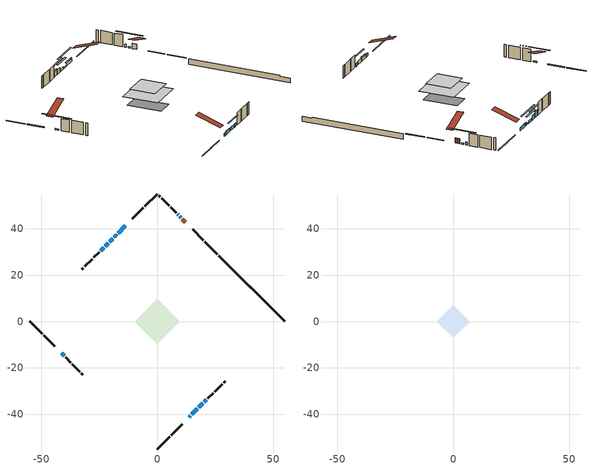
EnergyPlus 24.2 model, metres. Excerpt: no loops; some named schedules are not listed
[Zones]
conditioned space
 floor outside (Floor1 construction): -2.11,0 0,2.11 2.11,0 0,-2.11 z1.62
 floor adiabatic (AdiabaticFloorConstruction): -9.72,0 0,9.72 9.72,0 0,-9.72 z4.06
 floor foundation (Slab1 construction): -7.11,2.37 -2.37,7.11 7.11,-2.37 2.37,-7.11 z-0.67
 wall outside (RimJoist1 construction): 0,-55.01 5.33,-49.68 / -55.01,0 -49.68,-5.33 / 0,55.01 -5.33,49.68 / 25.9,29.11 20.57,34.44 z1.62:1.92
 wall outside (RimJoist2 construction): 5.99,-49.02 10.68,-44.33 / -49.02,-5.99 -44.33,-10.68 / -5.99,49.02 -10.68,44.33 / 19.91,35.1 15.22,39.79 z1.62:1.92
 wall outside (AdiabaticWallConstruction 1): 12.1,42.91 10.86,44.15 z1.62:3.65
 wall outside (AdiabaticWallConstruction): 13.8,-41.21 14.31,-40.71 / 9.05,45.96 8.75,46.26 / 20.3,-34.71 21.14,-33.87 z1.62:2.84; -13.8,41.21 -16.93,38.09 / 14.96,-40.05 17.27,-37.75 z1.62:2.79; -41.21,-13.8 -40.2,-14.81 / 10.21,44.8 9.7,45.31 / -17.58,37.43 -18.59,36.42 z1.62:2.13; 17.92,-37.09 19.65,-35.37 z1.62:2.99; -19.24,35.77 -20.54,34.47 z1.62:2.59; -21.19,33.82 -22.49,32.52 z1.62:3.45; -23.14,31.87 -24.44,30.57 z1.62:3.65
 wall outside (Wall1 construction): 21.8,-33.21 24.1,-30.92 / -39.55,-15.46 -37.25,-17.76 / -25.09,29.92 -27.39,27.62 / 8.09,46.92 5.8,49.21 z1.62:6.5
 wall outside (Wall2 construction): 24.75,-30.26 27.99,-27.02 / -36.6,-18.42 -33.36,-21.65 / -28.05,26.97 -31.28,23.73 / 5.14,49.87 1.91,53.1 z1.62:6.5
 wall outside (Wall3 construction): 28.64,-26.37 29.24,-25.77 / -32.7,-22.31 -32.11,-22.9 / -31.94,23.07 -32.53,22.48 / 1.25,53.76 0.66,54.36 z1.62:6.5
 wall foundation (FoundationWall1 construction): 26.56,28.45,-0.67 26.56,28.45,1.62 52.17,2.85,1.62 52.17,2.85,1.17 55.01,0,1.17 55.01,0,-0.67
 window (WindowConstruction 7): 13.8,-41.21 14.31,-40.71 z1.62:2.84
 window (WindowConstruction 5): -13.8,41.21 -16.93,38.09 z1.62:2.79
 window (WindowConstruction 6): 14.96,-40.05 17.26,-37.75 z1.62:2.79
 window (WindowConstruction 9): -41.21,-13.8 -40.21,-14.81 z1.62:2.13
 window (WindowConstruction 10): 10.21,44.81 9.7,45.31 z1.62:2.13
 window (WindowConstruction 8): 9.05,45.96 8.75,46.26 z1.62:2.84
 window (WindowConstruction 11): -17.58,37.43 -18.59,36.43 z1.62:2.13
 window (WindowConstruction): 17.92,-37.09 19.65,-35.37 z1.62:2.99
 window (WindowConstruction 1): -19.24,35.77 -20.54,34.48 z1.62:2.59
 window (WindowConstruction 2): -21.19,33.82 -22.49,32.53 z1.62:3.45
 window (WindowConstruction 3): -23.14,31.87 -24.44,30.58 z1.62:3.65
 window (WindowConstruction 4): 20.3,-34.71 21.14,-33.87 z1.62:2.84
 door (Door): 12.1,42.91 10.86,44.15 z1.62:3.65
 ceiling adiabatic (AdiabaticFloorConstruction): 0,-9.72 9.72,0 0,9.72 -9.72,0 z4.06
attic - vented
 floor to conditioned space (Floor2 construction Reversed): -7.03,0 0,7.03 7.03,0 0,-7.03 z6.5
 roof outside (Roof1 construction): 13.15,-41.87,6.5 6.3,-35.02,9.72 4.49,-36.82,9.72 11.34,-43.67,6.5; -41.87,-13.15,6.5 -35.02,-6.3,9.72 -36.82,-4.49,9.72 -43.67,-11.34,6.5; -13.15,41.87,6.5 -6.3,35.02,9.72 -4.49,36.82,9.72 -11.34,43.67,6.5; 12.76,42.25,6.5 5.91,35.41,9.72 7.72,33.6,9.72 14.56,40.45,6.5
shading: -17.07,37.94 -13.66,41.35 -13.95,41.64 -17.36,38.24 z2.99; 17.41,-37.61 14.82,-40.19 15.11,-40.48 17.7,-37.9 z2.99; -36.61,-18.4 -44.8,-10.21 -45.09,-10.5 -36.9,-18.69 z7.21; 6.11,48.9 13.8,41.21 14.09,41.5 6.4,49.19 z7.21; -22.18,32.83 -13.99,41.02 -14.28,41.31 -22.47,33.12 z7.21; 21.51,-33.5 16.06,-38.96 16.35,-39.25 21.8,-33.79 z5.63; -22.4,32.61 -17.38,37.63 -17.67,37.93 -22.69,32.9 z5.23; -24.35,30.66 -19.33,35.68 -19.62,35.98 -24.64,30.95 z6.09; -24.58,30.43 -23,32.01 -23.29,32.3 -24.87,30.72 z3.85
[Building]
Building 1: Terrain=Suburbs
[Site:Location]
Toronto City Centre_ON: Latitude {deg}=43.63; Longitude {deg}=-79.39; Time Zone {hr}=-5; Elevation {m}=77; Keep Site Location Information=Yes
[Site:GroundTemperature:Shallow]
5.01852, 3.26908, 3.12898, 3.95918, 7.29196, 10.6092, 13.4851, 15.3069, 15.4617, 13.9799, 11.1774, 7.9619
[Site:WaterMainsTemperature]
Calculation Method=Schedule; Temperature Schedule=mains temperature schedule
[Material] Roughness=Rough; Thermal Absorptance=0.9
Name | Thickness {m} | Conductivity {W/m-K} | Density {kg/m3} | Specific Heat {J/kg-K} | Solar Absorptance | Visible Absorptance
asphalt or fiberglass shingles | 0.00635 | 0.162714 | 1121.4 | 1465.45 | 0.4 | 0.4
ceiling loosefill ins | 0.169333 | 0.0480833 | 16.02 | 1046.75 | 0.7 | 0.7
ceiling stud and cavity | 0.1397 | 0.0769517 | 65.682 | 1177.47 | 0.7 | 0.7
concrete 4.0 in. | 0.1016 | 1.803125 | 2242.8 | 837.4 | 0.7 | 0.7
concrete 8.0 in. | 0.2032 | 1.803125 | 2242.8 | 837.4 | 0.7 | 0.7
door material | 0.04445 | 0.053851 | 512.64 | 1214.23 | 0.7 | 0.7
exterior vertical ins | 0.0457286 | 0.029427 | 32.04 | 1214.23 | 0.7 | 0.7
floor covering | 0.0127 | 0.0433444 | 54.468 | 1339.84 | 0.6 | 0.6
floor rigid ins; wall rigid ins | 0.512978 | 0.029427 | 32.04 | 1214.23 | 0.7 | 0.7
floor stud and cavity | 0.1397 | 0.250121 | 92.3553 | 1139.71 | 0.7 | 0.7
floor stud and cavity 1 | 0.1397 | 1.75129 | 37.0049 | 1207.88 | 0.7 | 0.7
furniture material conditioned space 1 | 0.1524 | 0.115458 | 640.8 | 1214.23 | 0.6 | 0.6
gypsum board | 0.0127 | 0.160291 | 801 | 837.4 | 0.6 | 0.6
gypsum board 1 | 0.0127 | 0.160291 | 801 | 837.4 | 0.7 | 0.7
osb sheathing 0.5 in. | 0.0127 | 0.115458 | 512.64 | 1214.23 | 0.7 | 0.7
osb sheathing 0.75 in. | 0.01905 | 0.115458 | 512.64 | 1214.23 | 0.7 | 0.7
osb sheathing 2.0 in. | 0.0508 | 0.115458 | 512.64 | 1214.23 | 0.7 | 0.7
rim joist rigid ins | 0.051816 | 0.029427 | 32.04 | 1214.23 | 0.7 | 0.7
rim joist stud and cavity | 0.0508 | 0.0451784 | 125.044 | 1163.47 | 0.6 | 0.6
rim joist stud and cavity 1 | 0.0508 | 0.0347766 | 125.044 | 1163.47 | 0.6 | 0.6
wall stud and cavity | 0.1397 | 0.0823012 | 139.0536 | 1170.24 | 0.7 | 0.7
wall stud and cavity 1 | 0.1397 | 0.0818765 | 139.0536 | 1170.24 | 0.7 | 0.7
wall stud and cavity 2 | 0.1397 | 0.117365 | 139.0536 | 1170.24 | 0.7 | 0.7
wall stud and cavity 3 | 0.0889 | 0.380278 | 52.3479 | 1209.89 | 0.7 | 0.7
wall stud and cavity 4 | 0.0889 | 0.391764 | 83.0341 | 1211.67 | 0.7 | 0.7
wood siding | 0.0254 | 0.102417 | 544.68 | 1172.36 | 0.4 | 0.4
wood siding 1; wood siding 2; wood siding 3 | 0.0254 | 0.102417 | 544.68 | 1172.36 | 0.7 | 0.7
[WindowMaterial:SimpleGlazingSystem]
Name | U-Factor {W/m2-K} | Solar Heat Gain Coefficient
WindowMaterial | 2.37738 | 0.65
WindowMaterial 1 | 2.770864 | 0.53
WindowMaterial 10 | 3.13085 | 0.4
WindowMaterial 2 | 2.38817 | 0.65
WindowMaterial 3 | 2.398955 | 0.56
WindowMaterial 4 | 2.52557 | 0.53
WindowMaterial 5 | 2.48867 | 0.57
WindowMaterial 6 | 2.571 | 0.53
WindowMaterial 7 | 2.39441 | 0.58
WindowMaterial 8 | 2.433023 | 0.56
WindowMaterial 9 | 2.824805 | 0.38
[Construction]
AdiabaticFloorConstruction: floor stud and cavity 1, floor rigid ins, osb sheathing 0.75 in., floor covering
AdiabaticWallConstruction: wood siding 2, wall rigid ins, wall stud and cavity 3, gypsum board
AdiabaticWallConstruction 1: wood siding 3, wall rigid ins, wall stud and cavity 3, gypsum board
Door: door material
Floor1 construction: floor stud and cavity, osb sheathing 0.75 in., floor covering
Floor2 construction Reversed: gypsum board, ceiling stud and cavity, ceiling loosefill ins
FoundationWall1 construction: concrete 8.0 in., gypsum board 1
furniture construction conditioned space 1: furniture material conditioned space 1
PartitionWallConstruction: gypsum board, wall stud and cavity 4, gypsum board
RimJoist1 construction: wood siding 1, osb sheathing 2.0 in., rim joist stud and cavity
RimJoist2 construction: wood siding 1, rim joist rigid ins, osb sheathing 2.0 in., rim joist stud and cavity 1
Roof1 construction: asphalt or fiberglass shingles
Slab1 construction: concrete 4.0 in.
Wall1 construction: wood siding, osb sheathing 0.5 in., wall stud and cavity, gypsum board
Wall2 construction: wood siding, osb sheathing 0.5 in., wall stud and cavity 1, gypsum board
Wall3 construction: wood siding, osb sheathing 0.5 in., wall stud and cavity 2, gypsum board
WindowConstruction: WindowMaterial
WindowConstruction 1: WindowMaterial 1
WindowConstruction 10: WindowMaterial 10
WindowConstruction 11; WindowConstruction 9: WindowMaterial 9
WindowConstruction 2: WindowMaterial 2
WindowConstruction 3: WindowMaterial 3
WindowConstruction 4: WindowMaterial 4
WindowConstruction 5: WindowMaterial 5
WindowConstruction 6: WindowMaterial 6
WindowConstruction 7: WindowMaterial 7
WindowConstruction 8: WindowMaterial 8
[Zone] Multiplier=1; Part of Total Floor Area=Yes
Name | Volume {m3}
attic - vented | 51.7981
conditioned space | 702.7
[Space]
Name | Zone | Volume {m3}
attic - vented 1 | attic - vented | 51.7981
conditioned space 1 | conditioned space | 702.7
[ZoneInfiltration:EffectiveLeakageArea]
infil attic - vented 1: Zone or Space=attic - vented 1; Schedule=Always On Discrete; Effective Air Leakage Area {cm2}=4162.11; Stack Coefficient=0.000224466; Wind Coefficient=1.01227e-05
[ZoneMixing]
whole house fan mix: Zone or Space=attic - vented; Schedule=Always On Continuous; Design Flow Rate Calculation Method=Flow/Zone; Design Flow Rate {m3/s}=0; Source Zone or Space=conditioned space
[SurfaceProperty:ExposedFoundationPerimeter]
Slab1: Exposed Perimeter Calculation Method=TotalExposedPerimeter; Total Exposed Perimeter {m}=40.235
[InternalMass] Zone or ZoneList=conditioned space; Space or SpaceList=conditioned space 1
Name | Construction | Surface Area {m2}
furniture mass conditioned space 1 | furniture construction conditioned space 1 | 115.06
partition wall mass | PartitionWallConstruction | 287.65
[Lights]
interior lighting: Zone or ZoneList or Space or SpaceList=conditioned space 1; Schedule=interior lighting schedule; Design Level Calculation Method=LightingLevel; Lighting Level {W}=343.2; Return Air Fraction=0; Fraction Radiant=0.6; Fraction Visible=0.2; Fraction Replaceable=1
[People]
occupants: Zone or ZoneList or Space or SpaceList=conditioned space 1; Number of People Schedule=occupants schedule; Number of People Calculation Method=People; Number of People=3; Fraction Radiant=0.314171; Sensible Heat Fraction=0.56303; Activity Level Schedule=occupants activity schedule; Carbon Dioxide Generation Rate {m3/s-W}=0; Enable ASHRAE 55 Comfort Warnings=No; Mean Radiant Temperature Calculation Type=EnclosureAveraged
[ElectricEquipment] Zone or ZoneList or Space or SpaceList=conditioned space 1; Design Level Calculation Method=EquipmentLevel
Name | Schedule | Design Level {W} | Fraction Latent | Fraction Radiant | Fraction Lost
clothes dryer | clothes dryer schedule | 140.772 | 0.015 | 0.081 | 0.85
clothes washer | clothes washer schedule | 32.1985 | 0.03 | 0.162 | 0.7
cooking range | cooking range schedule | 215.147 | 0.08 | 0.432 | 0.2
dishwasher | dishwasher schedule | 66.8632 | 0.3 | 0.18 | 0.4
fridge | fridge schedule | 72.9452 | 0 | 0.6 | 0
mech vent house fan | mech vent house fan schedule | 8.965 | 0 | 0 | 1
mech vent house fan cfis | mech vent house fan cfis schedule | 0 | 0 | 0 | 0
misc plug loads | misc plug loads schedule | 494.7 | 0.045 | 0.513 | 0.1
whole house fan | Always On Discrete | 0 | 0 | 0 | 1
[OtherEquipment] Zone or ZoneList or Space or SpaceList=conditioned space 1; Design Level Calculation Method=EquipmentLevel
Name | Fuel Type | Schedule | Design Level {W} | Fraction Latent | Fraction Radiant | Fraction Lost
clothes dryer 1 | Electricity | clothes dryer schedule | 0 | 0.015 | 0.081 | 0.85
cooking range 1 | Electricity | cooking range schedule | 0 | 0.08 | 0.432 | 0.2
general water use latent | None | general water use schedule | 62.594 | 1 | 0 | 0
general water use sensible | None | general water use schedule | -61.6891 | 0 | 0.6 | 0
mech vent house fan latent load | None | Always On Discrete | 0 | 1 | 0 | 0
mech vent house fan sensible load | None | Always On Discrete | 0 | 0 | 0 | 0
water heater energy adjustment1 | NaturalGas | Always On Discrete | 0.01 | 0 | 0 | 1
[ZoneInfiltration:DesignFlowRate] Zone or ZoneList or Space or SpaceList=conditioned space 1; Schedule=Always On Discrete; Design Flow Rate Calculation Method=Flow/Zone; Design Flow Rate {m3/s}=0
infil flow; natural vent flow; whole house fan flow
[Foundation:Kiva]
Foundation Kiva 1: Initial Indoor Air Temperature {C}=18; Wall Height Above Grade {m}=1.61998; Wall Depth Below Slab {m}=0.2032; Custom Block Material Name 1=exterior vertical ins; Custom Block Depth 1 {m}=2.28999; Custom Block X Position 1 {m}=0.2159; Custom Block Z Position 1 {m}=0
[Foundation:Kiva:Settings]
Soil Conductivity {W/m-K}=0.849921; Soil Density {kg/m3}=1842.3; Soil Specific Heat {J/kg-K}=418.7; Ground Solar Absorptivity=0.9; Ground Thermal Absorptivity=0.9; Ground Surface Roughness {m}=0.03; Far-Field Width {m}=40; Deep-Ground Boundary Condition=ZeroFlux; Deep-Ground Depth {m}=40; Minimum Cell Dimension {m}=0.2; Maximum Cell Growth Coefficient=3; Simulation Timestep=Timestep
[Exterior:Lights]
exterior lighting: Schedule=exterior lighting schedule; Design Level {W}=75.6
[Schedule:Constant]
Name | Hourly Value
Always On Continuous; mech vent house fan schedule; mech vent house fan cfis schedule; Always On Discrete | 1
occupants activity schedule | 117.228
fridge schedule | 0
[Schedule:Week:Daily]
interior lighting schedule Week Rule - Jan1-Jan27: interior lighting schedule day, interior lighting schedule day, interior lighting schedule day, interior lighting schedule day, interior lighting schedule day, interior lighting schedule day, interior lighting schedule day, interior lighting schedule default day, interior lighting schedule default day, interior lighting schedule default day, interior lighting schedule default day, interior lighting schedule default day
interior lighting schedule Week Rule - Jan28-Feb3: interior lighting schedule day, interior lighting schedule day, interior lighting schedule day, interior lighting schedule day, interior lighting schedule day 1, interior lighting schedule day 1, interior lighting schedule day 1, interior lighting schedule default day, interior lighting schedule default day, interior lighting schedule default day, interior lighting schedule default day, interior lighting schedule default day
interior lighting schedule Week Rule - Feb4-Feb24: interior lighting schedule day 1, interior lighting schedule day 1, interior lighting schedule day 1, interior lighting schedule day 1, interior lighting schedule day 1, interior lighting schedule day 1, interior lighting schedule day 1, interior lighting schedule default day, interior lighting schedule default day, interior lighting schedule default day, interior lighting schedule default day, interior lighting schedule default day
interior lighting schedule Week Rule - Feb25-Mar3: interior lighting schedule day 1, interior lighting schedule day 1, interior lighting schedule day 1, interior lighting schedule day 1, interior lighting schedule day 2, interior lighting schedule day 2, interior lighting schedule day 2, interior lighting schedule default day, interior lighting schedule default day, interior lighting schedule default day, interior lighting schedule default day, interior lighting schedule default day
interior lighting schedule Week Rule - Mar4-Mar31: interior lighting schedule day 2, interior lighting schedule day 2, interior lighting schedule day 2, interior lighting schedule day 2, interior lighting schedule day 2, interior lighting schedule day 2, interior lighting schedule day 2, interior lighting schedule default day, interior lighting schedule default day, interior lighting schedule default day, interior lighting schedule default day, interior lighting schedule default day
interior lighting schedule Week Rule - Apr1-Apr28: interior lighting schedule day 3, interior lighting schedule day 3, interior lighting schedule day 3, interior lighting schedule day 3, interior lighting schedule day 3, interior lighting schedule day 3, interior lighting schedule day 3, interior lighting schedule default day, interior lighting schedule default day, interior lighting schedule default day, interior lighting schedule default day, interior lighting schedule default day
interior lighting schedule Week Rule - Apr29-May5: interior lighting schedule day 3, interior lighting schedule day 3, interior lighting schedule day 4, interior lighting schedule day 4, interior lighting schedule day 4, interior lighting schedule day 4, interior lighting schedule day 4, interior lighting schedule default day, interior lighting schedule default day, interior lighting schedule default day, interior lighting schedule default day, interior lighting schedule default day
interior lighting schedule Week Rule - May6-May26: interior lighting schedule day 4, interior lighting schedule day 4, interior lighting schedule day 4, interior lighting schedule day 4, interior lighting schedule day 4, interior lighting schedule day 4, interior lighting schedule day 4, interior lighting schedule default day, interior lighting schedule default day, interior lighting schedule default day, interior lighting schedule default day, interior lighting schedule default day
interior lighting schedule Week Rule - May27-Jun2: interior lighting schedule day 4, interior lighting schedule day 4, interior lighting schedule day 4, interior lighting schedule day 4, interior lighting schedule day 4, interior lighting schedule day 5, interior lighting schedule day 5, interior lighting schedule default day, interior lighting schedule default day, interior lighting schedule default day, interior lighting schedule default day, interior lighting schedule default day
interior lighting schedule Week Rule - Jun3-Jun30: interior lighting schedule day 5, interior lighting schedule day 5, interior lighting schedule day 5, interior lighting schedule day 5, interior lighting schedule day 5, interior lighting schedule day 5, interior lighting schedule day 5, interior lighting schedule default day, interior lighting schedule default day, interior lighting schedule default day, interior lighting schedule default day, interior lighting schedule default day
interior lighting schedule Week Rule - Jul1-Jul28: interior lighting schedule day 6, interior lighting schedule day 6, interior lighting schedule day 6, interior lighting schedule day 6, interior lighting schedule day 6, interior lighting schedule day 6, interior lighting schedule day 6, interior lighting schedule default day, interior lighting schedule default day, interior lighting schedule default day, interior lighting schedule default day, interior lighting schedule default day
interior lighting schedule Week Rule - Jul29-Aug4: interior lighting schedule day 6, interior lighting schedule day 6, interior lighting schedule day 6, interior lighting schedule day 7, interior lighting schedule day 7, interior lighting schedule day 7, interior lighting schedule day 7, interior lighting schedule default day, interior lighting schedule default day, interior lighting schedule default day, interior lighting schedule default day, interior lighting schedule default day
interior lighting schedule Week Rule - Aug5-Aug25: interior lighting schedule day 7, interior lighting schedule day 7, interior lighting schedule day 7, interior lighting schedule day 7, interior lighting schedule day 7, interior lighting schedule day 7, interior lighting schedule day 7, interior lighting schedule default day, interior lighting schedule default day, interior lighting schedule default day, interior lighting schedule default day, interior lighting schedule default day
interior lighting schedule Week Rule - Aug26-Sep1: interior lighting schedule day 7, interior lighting schedule day 7, interior lighting schedule day 7, interior lighting schedule day 7, interior lighting schedule day 7, interior lighting schedule day 7, interior lighting schedule day 8, interior lighting schedule default day, interior lighting schedule default day, interior lighting schedule default day, interior lighting schedule default day, interior lighting schedule default day
interior lighting schedule Week Rule - Sep2-Sep29: interior lighting schedule day 8, interior lighting schedule day 8, interior lighting schedule day 8, interior lighting schedule day 8, interior lighting schedule day 8, interior lighting schedule day 8, interior lighting schedule day 8, interior lighting schedule default day, interior lighting schedule default day, interior lighting schedule default day, interior lighting schedule default day, interior lighting schedule default day
interior lighting schedule Week Rule - Sep30-Oct6: interior lighting schedule day 8, interior lighting schedule day 9, interior lighting schedule day 9, interior lighting schedule day 9, interior lighting schedule day 9, interior lighting schedule day 9, interior lighting schedule day 9, interior lighting schedule default day, interior lighting schedule default day, interior lighting schedule default day, interior lighting schedule default day, interior lighting schedule default day
interior lighting schedule Week Rule - Oct7-Oct27: interior lighting schedule day 9, interior lighting schedule day 9, interior lighting schedule day 9, interior lighting schedule day 9, interior lighting schedule day 9, interior lighting schedule day 9, interior lighting schedule day 9, interior lighting schedule default day, interior lighting schedule default day, interior lighting schedule default day, interior lighting schedule default day, interior lighting schedule default day
interior lighting schedule Week Rule - Oct28-Nov3: interior lighting schedule day 9, interior lighting schedule day 9, interior lighting schedule day 9, interior lighting schedule day 9, interior lighting schedule day 10, interior lighting schedule day 10, interior lighting schedule day 10, interior lighting schedule default day, interior lighting schedule default day, interior lighting schedule default day, interior lighting schedule default day, interior lighting schedule default day
interior lighting schedule Week Rule - Nov4-Nov24: interior lighting schedule day 10, interior lighting schedule day 10, interior lighting schedule day 10, interior lighting schedule day 10, interior lighting schedule day 10, interior lighting schedule day 10, interior lighting schedule day 10, interior lighting schedule default day, interior lighting schedule default day, interior lighting schedule default day, interior lighting schedule default day, interior lighting schedule default day
interior lighting schedule Week Rule - Nov25-Dec1: interior lighting schedule day 10, interior lighting schedule day 10, interior lighting schedule day 10, interior lighting schedule day 10, interior lighting schedule day 10, interior lighting schedule day 10, interior lighting schedule day 11, interior lighting schedule default day, interior lighting schedule default day, interior lighting schedule default day, interior lighting schedule default day, interior lighting schedule default day
interior lighting schedule Week Rule - Dec2-Dec31: interior lighting schedule day 11, interior lighting schedule day 11, interior lighting schedule day 11, interior lighting schedule day 11, interior lighting schedule day 11, interior lighting schedule day 11, interior lighting schedule day 11, interior lighting schedule default day, interior lighting schedule default day, interior lighting schedule default day, interior lighting schedule default day, interior lighting schedule default day
occupants schedule Week Rule - Jan1-Dec31: occupants schedule day, occupants schedule day, occupants schedule day, occupants schedule day, occupants schedule day, occupants schedule day, occupants schedule day, occupants schedule default day, occupants schedule default day, occupants schedule default day, occupants schedule default day, occupants schedule default day
clothes dryer schedule Week Rule - Jan1-Dec31: clothes dryer schedule day, clothes dryer schedule day, clothes dryer schedule day, clothes dryer schedule day, clothes dryer schedule day, clothes dryer schedule day, clothes dryer schedule day, clothes dryer schedule default day, clothes dryer schedule default day, clothes dryer schedule default day, clothes dryer schedule default day, clothes dryer schedule default day
clothes washer schedule Week Rule - Jan1-Dec31: clothes washer schedule day, clothes washer schedule day, clothes washer schedule day, clothes washer schedule day, clothes washer schedule day, clothes washer schedule day, clothes washer schedule day, clothes washer schedule default day, clothes washer schedule default day, clothes washer schedule default day, clothes washer schedule default day, clothes washer schedule default day
cooking range schedule Week Rule - Jan1-Dec31: cooking range schedule day, cooking range schedule day, cooking range schedule day, cooking range schedule day, cooking range schedule day, cooking range schedule day, cooking range schedule day, cooking range schedule default day, cooking range schedule default day, cooking range schedule default day, cooking range schedule default day, cooking range schedule default day
dishwasher schedule Week Rule - Jan1-Dec31: dishwasher schedule day, dishwasher schedule day, dishwasher schedule day, dishwasher schedule day, dishwasher schedule day, dishwasher schedule day, dishwasher schedule day, dishwasher schedule default day, dishwasher schedule default day, dishwasher schedule default day, dishwasher schedule default day, dishwasher schedule default day
misc plug loads schedule Week Rule - Jan1-Dec31: misc plug loads schedule day, misc plug loads schedule day, misc plug loads schedule day, misc plug loads schedule day, misc plug loads schedule day, misc plug loads schedule day, misc plug loads schedule day, misc plug loads schedule default day, misc plug loads schedule default day, misc plug loads schedule default day, misc plug loads schedule default day, misc plug loads schedule default day
general water use schedule Week Rule - Jan1-Dec31: general water use schedule day, general water use schedule day, general water use schedule day, general water use schedule day, general water use schedule day, general water use schedule day, general water use schedule day, general water use schedule default day, general water use schedule default day, general water use schedule default day, general water use schedule default day, general water use schedule default day
exterior lighting schedule Week Rule - Jan1-Jan27: exterior lighting schedule day, exterior lighting schedule day, exterior lighting schedule day, exterior lighting schedule day, exterior lighting schedule day, exterior lighting schedule day, exterior lighting schedule day, exterior lighting schedule default day, exterior lighting schedule default day, exterior lighting schedule default day, exterior lighting schedule default day, exterior lighting schedule default day
exterior lighting schedule Week Rule - Jan28-Feb3: exterior lighting schedule day, exterior lighting schedule day, exterior lighting schedule day, exterior lighting schedule day, exterior lighting schedule day 1, exterior lighting schedule day 1, exterior lighting schedule day 1, exterior lighting schedule default day, exterior lighting schedule default day, exterior lighting schedule default day, exterior lighting schedule default day, exterior lighting schedule default day
exterior lighting schedule Week Rule - Feb4-Feb24: exterior lighting schedule day 1, exterior lighting schedule day 1, exterior lighting schedule day 1, exterior lighting schedule day 1, exterior lighting schedule day 1, exterior lighting schedule day 1, exterior lighting schedule day 1, exterior lighting schedule default day, exterior lighting schedule default day, exterior lighting schedule default day, exterior lighting schedule default day, exterior lighting schedule default day
exterior lighting schedule Week Rule - Feb25-Mar3: exterior lighting schedule day 1, exterior lighting schedule day 1, exterior lighting schedule day 1, exterior lighting schedule day 1, exterior lighting schedule day 2, exterior lighting schedule day 2, exterior lighting schedule day 2, exterior lighting schedule default day, exterior lighting schedule default day, exterior lighting schedule default day, exterior lighting schedule default day, exterior lighting schedule default day
exterior lighting schedule Week Rule - Mar4-Mar31: exterior lighting schedule day 2, exterior lighting schedule day 2, exterior lighting schedule day 2, exterior lighting schedule day 2, exterior lighting schedule day 2, exterior lighting schedule day 2, exterior lighting schedule day 2, exterior lighting schedule default day, exterior lighting schedule default day, exterior lighting schedule default day, exterior lighting schedule default day, exterior lighting schedule default day
exterior lighting schedule Week Rule - Apr1-Apr28: exterior lighting schedule day 3, exterior lighting schedule day 3, exterior lighting schedule day 3, exterior lighting schedule day 3, exterior lighting schedule day 3, exterior lighting schedule day 3, exterior lighting schedule day 3, exterior lighting schedule default day, exterior lighting schedule default day, exterior lighting schedule default day, exterior lighting schedule default day, exterior lighting schedule default day
exterior lighting schedule Week Rule - Apr29-May5: exterior lighting schedule day 3, exterior lighting schedule day 3, exterior lighting schedule day 4, exterior lighting schedule day 4, exterior lighting schedule day 4, exterior lighting schedule day 4, exterior lighting schedule day 4, exterior lighting schedule default day, exterior lighting schedule default day, exterior lighting schedule default day, exterior lighting schedule default day, exterior lighting schedule default day
exterior lighting schedule Week Rule - May6-May26: exterior lighting schedule day 4, exterior lighting schedule day 4, exterior lighting schedule day 4, exterior lighting schedule day 4, exterior lighting schedule day 4, exterior lighting schedule day 4, exterior lighting schedule day 4, exterior lighting schedule default day, exterior lighting schedule default day, exterior lighting schedule default day, exterior lighting schedule default day, exterior lighting schedule default day
exterior lighting schedule Week Rule - May27-Jun2: exterior lighting schedule day 4, exterior lighting schedule day 4, exterior lighting schedule day 4, exterior lighting schedule day 4, exterior lighting schedule day 4, exterior lighting schedule day 5, exterior lighting schedule day 5, exterior lighting schedule default day, exterior lighting schedule default day, exterior lighting schedule default day, exterior lighting schedule default day, exterior lighting schedule default day
exterior lighting schedule Week Rule - Jun3-Jun30: exterior lighting schedule day 5, exterior lighting schedule day 5, exterior lighting schedule day 5, exterior lighting schedule day 5, exterior lighting schedule day 5, exterior lighting schedule day 5, exterior lighting schedule day 5, exterior lighting schedule default day, exterior lighting schedule default day, exterior lighting schedule default day, exterior lighting schedule default day, exterior lighting schedule default day
exterior lighting schedule Week Rule - Jul1-Jul28: exterior lighting schedule day 6, exterior lighting schedule day 6, exterior lighting schedule day 6, exterior lighting schedule day 6, exterior lighting schedule day 6, exterior lighting schedule day 6, exterior lighting schedule day 6, exterior lighting schedule default day, exterior lighting schedule default day, exterior lighting schedule default day, exterior lighting schedule default day, exterior lighting schedule default day
exterior lighting schedule Week Rule - Jul29-Aug4: exterior lighting schedule day 6, exterior lighting schedule day 6, exterior lighting schedule day 6, exterior lighting schedule day 7, exterior lighting schedule day 7, exterior lighting schedule day 7, exterior lighting schedule day 7, exterior lighting schedule default day, exterior lighting schedule default day, exterior lighting schedule default day, exterior lighting schedule default day, exterior lighting schedule default day
exterior lighting schedule Week Rule - Aug5-Aug25: exterior lighting schedule day 7, exterior lighting schedule day 7, exterior lighting schedule day 7, exterior lighting schedule day 7, exterior lighting schedule day 7, exterior lighting schedule day 7, exterior lighting schedule day 7, exterior lighting schedule default day, exterior lighting schedule default day, exterior lighting schedule default day, exterior lighting schedule default day, exterior lighting schedule default day
exterior lighting schedule Week Rule - Aug26-Sep1: exterior lighting schedule day 7, exterior lighting schedule day 7, exterior lighting schedule day 7, exterior lighting schedule day 7, exterior lighting schedule day 7, exterior lighting schedule day 7, exterior lighting schedule day 8, exterior lighting schedule default day, exterior lighting schedule default day, exterior lighting schedule default day, exterior lighting schedule default day, exterior lighting schedule default day
exterior lighting schedule Week Rule - Sep2-Sep29: exterior lighting schedule day 8, exterior lighting schedule day 8, exterior lighting schedule day 8, exterior lighting schedule day 8, exterior lighting schedule day 8, exterior lighting schedule day 8, exterior lighting schedule day 8, exterior lighting schedule default day, exterior lighting schedule default day, exterior lighting schedule default day, exterior lighting schedule default day, exterior lighting schedule default day
exterior lighting schedule Week Rule - Sep30-Oct6: exterior lighting schedule day 8, exterior lighting schedule day 9, exterior lighting schedule day 9, exterior lighting schedule day 9, exterior lighting schedule day 9, exterior lighting schedule day 9, exterior lighting schedule day 9, exterior lighting schedule default day, exterior lighting schedule default day, exterior lighting schedule default day, exterior lighting schedule default day, exterior lighting schedule default day
exterior lighting schedule Week Rule - Oct7-Oct27: exterior lighting schedule day 9, exterior lighting schedule day 9, exterior lighting schedule day 9, exterior lighting schedule day 9, exterior lighting schedule day 9, exterior lighting schedule day 9, exterior lighting schedule day 9, exterior lighting schedule default day, exterior lighting schedule default day, exterior lighting schedule default day, exterior lighting schedule default day, exterior lighting schedule default day
exterior lighting schedule Week Rule - Oct28-Nov3: exterior lighting schedule day 9, exterior lighting schedule day 9, exterior lighting schedule day 9, exterior lighting schedule day 9, exterior lighting schedule day 10, exterior lighting schedule day 10, exterior lighting schedule day 10, exterior lighting schedule default day, exterior lighting schedule default day, exterior lighting schedule default day, exterior lighting schedule default day, exterior lighting schedule default day
exterior lighting schedule Week Rule - Nov4-Nov24: exterior lighting schedule day 10, exterior lighting schedule day 10, exterior lighting schedule day 10, exterior lighting schedule day 10, exterior lighting schedule day 10, exterior lighting schedule day 10, exterior lighting schedule day 10, exterior lighting schedule default day, exterior lighting schedule default day, exterior lighting schedule default day, exterior lighting schedule default day, exterior lighting schedule default day
exterior lighting schedule Week Rule - Nov25-Dec1: exterior lighting schedule day 10, exterior lighting schedule day 10, exterior lighting schedule day 10, exterior lighting schedule day 10, exterior lighting schedule day 10, exterior lighting schedule day 10, exterior lighting schedule day 11, exterior lighting schedule default day, exterior lighting schedule default day, exterior lighting schedule default day, exterior lighting schedule default day, exterior lighting schedule default day
exterior lighting schedule Week Rule - Dec2-Dec31: exterior lighting schedule day 11, exterior lighting schedule day 11, exterior lighting schedule day 11, exterior lighting schedule day 11, exterior lighting schedule day 11, exterior lighting schedule day 11, exterior lighting schedule day 11, exterior lighting schedule default day, exterior lighting schedule default day, exterior lighting schedule default day, exterior lighting schedule default day, exterior lighting schedule default day
[Schedule:Year]
interior lighting schedule: interior lighting schedule Week Rule - Jan1-Jan27, 1, 1, 1, 27, interior lighting schedule Week Rule - Jan28-Feb3, 1, 28, 2, 3, interior lighting schedule Week Rule - Feb4-Feb24, 2, 4, 2, 24, interior lighting schedule Week Rule - Feb25-Mar3, 2, 25, 3, 3, interior lighting schedule Week Rule - Mar4-Mar31, 3, 4, 3, 31, interior lighting schedule Week Rule - Apr1-Apr28, 4, 1, 4, 28, interior lighting schedule Week Rule - Apr29-May5, 4, 29, 5, 5, interior lighting schedule Week Rule - May6-May26, 5, 6, 5, 26, interior lighting schedule Week Rule - May27-Jun2, 5, 27, 6, 2, interior lighting schedule Week Rule - Jun3-Jun30, 6, 3, 6, 30, interior lighting schedule Week Rule - Jul1-Jul28, 7, 1, 7, 28, interior lighting schedule Week Rule - Jul29-Aug4, 7, 29, 8, 4, interior lighting schedule Week Rule - Aug5-Aug25, 8, 5, 8, 25, interior lighting schedule Week Rule - Aug26-Sep1, 8, 26, 9, 1, interior lighting schedule Week Rule - Sep2-Sep29, 9, 2, 9, 29, interior lighting schedule Week Rule - Sep30-Oct6, 9, 30, 10, 6, interior lighting schedule Week Rule - Oct7-Oct27, 10, 7, 10, 27, interior lighting schedule Week Rule - Oct28-Nov3, 10, 28, 11, 3, interior lighting schedule Week Rule - Nov4-Nov24, 11, 4, 11, 24, interior lighting schedule Week Rule - Nov25-Dec1, 11, 25, 12, 1, interior lighting schedule Week Rule - Dec2-Dec31, 12, 2, 12, 31
occupants schedule: occupants schedule Week Rule - Jan1-Dec31, 1, 1, 12, 31
clothes dryer schedule: clothes dryer schedule Week Rule - Jan1-Dec31, 1, 1, 12, 31
clothes washer schedule: clothes washer schedule Week Rule - Jan1-Dec31, 1, 1, 12, 31
cooking range schedule: cooking range schedule Week Rule - Jan1-Dec31, 1, 1, 12, 31
dishwasher schedule: dishwasher schedule Week Rule - Jan1-Dec31, 1, 1, 12, 31
misc plug loads schedule: misc plug loads schedule Week Rule - Jan1-Dec31, 1, 1, 12, 31
general water use schedule: general water use schedule Week Rule - Jan1-Dec31, 1, 1, 12, 31
exterior lighting schedule: exterior lighting schedule Week Rule - Jan1-Jan27, 1, 1, 1, 27, exterior lighting schedule Week Rule - Jan28-Feb3, 1, 28, 2, 3, exterior lighting schedule Week Rule - Feb4-Feb24, 2, 4, 2, 24, exterior lighting schedule Week Rule - Feb25-Mar3, 2, 25, 3, 3, exterior lighting schedule Week Rule - Mar4-Mar31, 3, 4, 3, 31, exterior lighting schedule Week Rule - Apr1-Apr28, 4, 1, 4, 28, exterior lighting schedule Week Rule - Apr29-May5, 4, 29, 5, 5, exterior lighting schedule Week Rule - May6-May26, 5, 6, 5, 26, exterior lighting schedule Week Rule - May27-Jun2, 5, 27, 6, 2, exterior lighting schedule Week Rule - Jun3-Jun30, 6, 3, 6, 30, exterior lighting schedule Week Rule - Jul1-Jul28, 7, 1, 7, 28, exterior lighting schedule Week Rule - Jul29-Aug4, 7, 29, 8, 4, exterior lighting schedule Week Rule - Aug5-Aug25, 8, 5, 8, 25, exterior lighting schedule Week Rule - Aug26-Sep1, 8, 26, 9, 1, exterior lighting schedule Week Rule - Sep2-Sep29, 9, 2, 9, 29, exterior lighting schedule Week Rule - Sep30-Oct6, 9, 30, 10, 6, exterior lighting schedule Week Rule - Oct7-Oct27, 10, 7, 10, 27, exterior lighting schedule Week Rule - Oct28-Nov3, 10, 28, 11, 3, exterior lighting schedule Week Rule - Nov4-Nov24, 11, 4, 11, 24, exterior lighting schedule Week Rule - Nov25-Dec1, 11, 25, 12, 1, exterior lighting schedule Week Rule - Dec2-Dec31, 12, 2, 12, 31
[Schedule:Compact]
mains temperature schedule: Through: 01/01, For: AllDays, Until: 24:00, 8.80333, Through: 01/02, For: AllDays, Until: 24:00, 8.74333, Through: 01/03, For: AllDays, Until: 24:00, 8.68389, Through: 01/04, For: AllDays, Until: 24:00, 8.62611, Through: 01/05, For: AllDays, Until: 24:00, 8.56944, Through: 01/06, For: AllDays, Until: 24:00, 8.51389, Through: 01/07, For: AllDays, Until: 24:00, 8.45944, Through: 01/08, For: AllDays, Until: 24:00, 8.40611, Through: 01/09, For: AllDays, Until: 24:00, 8.35389, Through: 01/10, For: AllDays, Until: 24:00, 8.30278, Through: 01/11, For: AllDays, Until: 24:00, 8.25333, Through: 01/12, For: AllDays, Until: 24:00, 8.205, Through: 01/13, For: AllDays, Until: 24:00, 8.15778, Through: 01/14, For: AllDays, Until: 24:00, 8.11222, Through: 01/15, For: AllDays, Until: 24:00, 8.06778, Through: 01/16, For: AllDays, Until: 24:00, 8.02444, Through: 01/17, For: AllDays, Until: 24:00, 7.98222, Through: 01/18, For: AllDays, Until: 24:00, 7.94167, Through: 01/19, For: AllDays, Until: 24:00, 7.90222, Through: 01/20, For: AllDays, Until: 24:00, 7.86444, Through: 01/21, For: AllDays, Until: 24:00, 7.82778, Through: 01/22, For: AllDays, Until: 24:00, 7.79278, Through: 01/23, For: AllDays, Until: 24:00, 7.75889, Through: 01/24, For: AllDays, Until: 24:00, 7.72667, Through: 01/25, For: AllDays, Until: 24:00, 7.69556, Through: 01/26, For: AllDays, Until: 24:00, 7.66611, Through: 01/27, For: AllDays, Until: 24:00, 7.63778, Through: 01/28, For: AllDays, Until: 24:00, 7.61111, Through: 01/29, For: AllDays, Until: 24:00, 7.58556, Through: 01/30, For: AllDays, Until: 24:00, 7.56167, Through: 01/31, For: AllDays, Until: 24:00, 7.53944, Through: 02/01, For: AllDays, Until: 24:00, 7.51833, Through: 02/02, For: AllDays, Until: 24:00, 7.49889, Through: 02/03, For: AllDays, Until: 24:00, 7.48111, Through: 02/04, For: AllDays, Until: 24:00, 7.46444, Through: 02/05, For: AllDays, Until: 24:00, 7.44944, Through: 02/06, For: AllDays, Until: 24:00, 7.43556, Through: 02/07, For: AllDays, Until: 24:00, 7.42333, Through: 02/08, For: AllDays, Until: 24:00, 7.41278, Through: 02/09, For: AllDays, Until: 24:00, 7.40389, Through: 02/10, For: AllDays, Until: 24:00, 7.39611, Through: 02/11, For: AllDays, Until: 24:00, 7.39, Through: 02/12, For: AllDays, Until: 24:00, 7.38556, Through: 02/13, For: AllDays, Until: 24:00, 7.38222, Through: 02/14, For: AllDays, Until: 24:00, 7.38056, Through: 02/15, For: AllDays, Until: 24:00, 7.38056, Through: 02/16, For: AllDays, Until: 24:00, 7.38222, Through: 02/17, For: AllDays, Until: 24:00, 7.385, Through: 02/18, For: AllDays, Until: 24:00, 7.38944, Through: 02/19, For: AllDays, Until: 24:00, 7.395, Through: 02/20, For: AllDays, Until: 24:00, 7.40278, Through: 02/21, For: AllDays, Until: 24:00, 7.41167, Through: 02/22, For: AllDays, Until: 24:00, 7.42222, Through: 02/23, For: AllDays, Until: 24:00, 7.43389, Through: 02/24, For: AllDays, Until: 24:00, 7.44722, Through: 02/25, For: AllDays, Until: 24:00, 7.46222, Through: 02/26, For: AllDays, Until: 24:00, 7.47833, Through: 02/27, For: AllDays, Until: 24:00, 7.49611, Through: 02/28, For: AllDays, Until: 24:00, 7.51556, Through: 03/01, For: AllDays, Until: 24:00, 7.53667, Through: 03/02, For: AllDays, Until: 24:00, 7.55889, Through: 03/03, For: AllDays, Until: 24:00, 7.58222, Through: 03/04, For: AllDays, Until: 24:00, 7.60722, Through: 03/05, For: AllDays, Until: 24:00, 7.63389, Through: 03/06, For: AllDays, Until: 24:00, 7.66222, Through: 03/07, For: AllDays, Until: 24:00, 7.69111, Through: 03/08, For: AllDays, Until: 24:00, 7.72222, Through: 03/09, For: AllDays, Until: 24:00, 7.75444, Through: 03/10, For: AllDays, Until: 24:00, 7.78778, Through: 03/11, For: AllDays, Until: 24:00, 7.82278, Through: 03/12, For: AllDays, Until: 24:00, 7.85944, Through: 03/13, For: AllDays, Until: 24:00, 7.89722, Through: 03/14, For: AllDays, Until: 24:00, 7.93611, Through: 03/15, For: AllDays, Until: 24:00, 7.97667, Through: 03/16, For: AllDays, Until: 24:00, 8.01833, Through: 03/17, For: AllDays, Until: 24:00, 8.06167, Through: 03/18, For: AllDays, Until: 24:00, 8.10611, Through: 03/19, For: AllDays, Until: 24:00, 8.15167, Through: 03/20, For: AllDays, Until: 24:00, 8.19833, Through: 03/21, For: AllDays, Until: 24:00, 8.24667, Through: 03/22, For: AllDays, Until: 24:00, 8.29611, Through: 03/23, For: AllDays, Until: 24:00, 8.34667, Through: 03/24, For: AllDays, Until: 24:00, 8.39889, Through: 03/25, For: AllDays, Until: 24:00, 8.45167, Through: 03/26, For: AllDays, Until: 24:00, 8.50611, Through: 03/27, For: AllDays, Until: 24:00, 8.56167, Through: 03/28, For: AllDays, Until: 24:00, 8.61833, Through: 03/29, For: AllDays, Until: 24:00, 8.67611, Through: 03/30, For: AllDays, Until: 24:00, 8.735, Through: 03/31, For: AllDays, Until: 24:00, 8.795, Through: 04/01, For: AllDays, Until: 24:00, 8.85611, Through: 04/02, For: AllDays, Until: 24:00, 8.91833, Through: 04/03, For: AllDays, Until: 24:00, 8.98167, Through: 04/04, For: AllDays, Until: 24:00, 9.04556, Through: 04/05, For: AllDays, Until: 24:00, 9.11111, Through: 04/06, For: AllDays, Until: 24:00, 9.17722, Through: 04/07, For: AllDays, Until: 24:00, 9.24444, Through: 04/08, For: AllDays, Until: 24:00, 9.31222, Through: 04/09, For: AllDays, Until: 24:00, 9.38167, Through: 04/10, For: AllDays, Until: 24:00, 9.45167, Through: 04/11, For: AllDays, Until: 24:00, 9.52222, Through: 04/12, For: AllDays, Until: 24:00, 9.59444, Through: 04/13, For: AllDays, Until: 24:00, 9.66667, Through: 04/14, For: AllDays, Until: 24:00, 9.74, Through: 04/15, For: AllDays, Until: 24:00, 9.81444, Through: 04/16, For: AllDays, Until: 24:00, 9.88944, Through: 04/17, For: AllDays, Until: 24:00, 9.96556, Through: 04/18, For: AllDays, Until: 24:00, 10.0417, Through: 04/19, For: AllDays, Until: 24:00, 10.1189, Through: 04/20, For: AllDays, Until: 24:00, 10.1972, Through: 04/21, For: AllDays, Until: 24:00, 10.2756, Through: 04/22, For: AllDays, Until: 24:00, 10.355, Through: 04/23, For: AllDays, Until: 24:00, 10.435, Through: 04/24, For: AllDays, Until: 24:00, 10.515, Through: 04/25, For: AllDays, Until: 24:00, 10.5961, Through: 04/26, For: AllDays, Until: 24:00, 10.6778, Through: 04/27, For: AllDays, Until: 24:00, 10.76, Through: 04/28, For: AllDays, Until: 24:00, 10.8428, Through: 04/29, For: AllDays, Until: 24:00, 10.9261, Through: 04/30, For: AllDays, Until: 24:00, 11.0094, Through: 05/01, For: AllDays, Until: 24:00, 11.0933, Through: 05/02, For: AllDays, Until: 24:00, 11.1778, Through: 05/03, For: AllDays, Until: 24:00, 11.2628, Through: 05/04, For: AllDays, Until: 24:00, 11.3478, Through: 05/05, For: AllDays, Until: 24:00, 11.4333, Through: 05/06, For: AllDays, Until: 24:00, 11.5189, Through: 05/07, For: AllDays, Until: 24:00, 11.605, Through: 05/08, For: AllDays, Until: 24:00, 11.6917, Through: 05/09, For: AllDays, Until: 24:00, 11.7778, Through: 05/10, For: AllDays, Until: 24:00, 11.865, Through: 05/11, For: AllDays, Until: 24:00, 11.9517, Through: 05/12, For: AllDays, Until: 24:00, 12.0389, Through: 05/13, For: AllDays, Until: 24:00, 12.1261, Through: 05/14, For: AllDays, Until: 24:00, 12.2133, Through: 05/15, For: AllDays, Until: 24:00, 12.3006, Through: 05/16, For: AllDays, Until: 24:00, 12.3883, Through: 05/17, For: AllDays, Until: 24:00, 12.4756, Through: 05/18, For: AllDays, Until: 24:00, 12.5628, Through: 05/19, For: AllDays, Until: 24:00, 12.6506, Through: 05/20, For: AllDays, Until: 24:00, 12.7378, Through: 05/21, For: AllDays, Until: 24:00, 12.825, Through: 05/22, For: AllDays, Until: 24:00, 12.9122, Through: 05/23, For: AllDays, Until: 24:00, 12.9994, Through: 05/24, For: AllDays, Until: 24:00, 13.0861, Through: 05/25, For: AllDays, Until: 24:00, 13.1728, Through: 05/26, For: AllDays, Until: 24:00, 13.2594, Through: 05/27, For: AllDays, Until: 24:00, 13.3456, Through: 05/28, For: AllDays, Until: 24:00, 13.4317, Through: 05/29, For: AllDays, Until: 24:00, 13.5172, Through: 05/30, For: AllDays, Until: 24:00, 13.6028, Through: 05/31, For: AllDays, Until: 24:00, 13.6878, Through: 06/01, For: AllDays, Until: 24:00, 13.7722, Through: 06/02, For: AllDays, Until: 24:00, 13.8567, Through: 06/03, For: AllDays, Until: 24:00, 13.9406, Through: 06/04, For: AllDays, Until: 24:00, 14.0239, Through: 06/05, For: AllDays, Until: 24:00, 14.1067, Through: 06/06, For: AllDays, Until: 24:00, 14.1894, Through: 06/07, For: AllDays, Until: 24:00, 14.2711, Through: 06/08, For: AllDays, Until: 24:00, 14.3528, Through: 06/09, For: AllDays, Until: 24:00, 14.4339, Through: 06/10, For: AllDays, Until: 24:00, 14.5139, Through: 06/11, For: AllDays, Until: 24:00, 14.5939, Through: 06/12, For: AllDays, Until: 24:00, 14.6728, Through: 06/13, For: AllDays, Until: 24:00, 14.7511, Through: 06/14, For: AllDays, Until: 24:00, 14.8289, Through: 06/15, For: AllDays, Until: 24:00, 14.9061, Through: 06/16, For: AllDays, Until: 24:00, 14.9822, Through: 06/17, For: AllDays, Until: 24:00, 15.0578, Through: 06/18, For: AllDays, Until: 24:00, 15.1328, Through: 06/19, For: AllDays, Until: 24:00, 15.2067, Through: 06/20, For: AllDays, Until: 24:00, 15.28, Through: 06/21, For: AllDays, Until: 24:00, 15.3522, Through: 06/22, For: AllDays, Until: 24:00, 15.4239, Through: 06/23, For: AllDays, Until: 24:00, 15.4944, Through: 06/24, For: AllDays, Until: 24:00, 15.5639, Through: 06/25, For: AllDays, Until: 24:00, 15.6328, Through: 06/26, For: AllDays, Until: 24:00, 15.7006, Through: 06/27, For: AllDays, Until: 24:00, 15.7678, Through: 06/28, For: AllDays, Until: 24:00, 15.8333, Through: 06/29, For: AllDays, Until: 24:00, 15.8983, Through: 06/30, For: AllDays, Until: 24:00, 15.9622, Through: 07/01, For: AllDays, Until: 24:00, 16.025, Through: 07/02, For: AllDays, Until: 24:00, 16.0872, Through: 07/03, For: AllDays, Until: 24:00, 16.1478, Through: 07/04, For: AllDays, Until: 24:00, 16.2072, Through: 07/05, For: AllDays, Until: 24:00, 16.2661, Through: 07/06, For: AllDays, Until: 24:00, 16.3233, Through: 07/07, For: AllDays, Until: 24:00, 16.3794, Through: 07/08, For: AllDays, Until: 24:00, 16.435, Through: 07/09, For: AllDays, Until: 24:00, 16.4889, Through: 07/10, For: AllDays, Until: 24:00, 16.5417, Through: 07/11, For: AllDays, Until: 24:00, 16.5928, Through: 07/12, For: AllDays, Until: 24:00, 16.6433, Through: 07/13, For: AllDays, Until: 24:00, 16.6922, Through: 07/14, For: AllDays, Until: 24:00, 16.74, Through: 07/15, For: AllDays, Until: 24:00, 16.7867, Through: 07/16, For: AllDays, Until: 24:00, 16.8322, Through: 07/17, For: AllDays, Until: 24:00, 16.8761, Through: 07/18, For: AllDays, Until: 24:00, 16.9189, Through: 07/19, For: AllDays, Until: 24:00, 16.96, Through: 07/20, For: AllDays, Until: 24:00, 17, Through: 07/21, For: AllDays, Until: 24:00, 17.0389, Through: 07/22, For: AllDays, Until: 24:00, 17.0761, Through: 07/23, For: AllDays, Until: 24:00, 17.1122, Through: 07/24, For: AllDays, Until: 24:00, 17.1467, Through: 07/25, For: AllDays, Until: 24:00, 17.18, Through: 07/26, For: AllDays, Until: 24:00, 17.2117, Through: 07/27, For: AllDays, Until: 24:00, 17.2422, Through: 07/28, For: AllDays, Until: 24:00, 17.2711, Through: 07/29, For: AllDays, Until: 24:00, 17.2983, Through: 07/30, For: AllDays, Until: 24:00, 17.3244, Through: 07/31, For: AllDays, Until: 24:00, 17.3494, Through: 08/01, For: AllDays, Until: 24:00, 17.3728, Through: 08/02, For: AllDays, Until: 24:00, 17.3944, Through: 08/03, For: AllDays, Until: 24:00, 17.4144, Through: 08/04, For: AllDays, Until: 24:00, 17.4333, Through: 08/05, For: AllDays, Until: 24:00, 17.4506, Through: 08/06, For: AllDays, Until: 24:00, 17.4667, Through: 08/07, For: AllDays, Until: 24:00, 17.4811, Through: 08/08, For: AllDays, Until: 24:00, 17.4939, Through: 08/09, For: AllDays, Until: 24:00, 17.5056, Through: 08/10, For: AllDays, Until: 24:00, 17.5156, Through: 08/11, For: AllDays, Until: 24:00, 17.5239, Through: 08/12, For: AllDays, Until: 24:00, 17.5311, Through: 08/13, For: AllDays, Until: 24:00, 17.5361, Through: 08/14, For: AllDays, Until: 24:00, 17.54, Through: 08/15, For: AllDays, Until: 24:00, 17.5428, Through: 08/16, For: AllDays, Until: 24:00, 17.5439, Through: 08/17, For: AllDays, Until: 24:00, 17.5433, Through: 08/18, For: AllDays, Until: 24:00, 17.5411, Through: 08/19, For: AllDays, Until: 24:00, 17.5372, Through: 08/20, For: AllDays, Until: 24:00, 17.5322, Through: 08/21, For: AllDays, Until: 24:00, 17.5256, Through: 08/22, For: AllDays, Until: 24:00, 17.5178, Through: 08/23, For: AllDays, Until: 24:00, 17.5083, Through: 08/24, For: AllDays, Until: 24:00, 17.4972, Through: 08/25, For: AllDays, Until: 24:00, 17.4844, Through: 08/26, For: AllDays, Until: 24:00, 17.4706, Through: 08/27, For: AllDays, Until: 24:00, 17.455, Through: 08/28, For: AllDays, Until: 24:00, 17.4378, Through: 08/29, For: AllDays, Until: 24:00, 17.4194, Through: 08/30, For: AllDays, Until: 24:00, 17.3994, Through: 08/31, For: AllDays, Until: 24:00, 17.3778, Through: 09/01, For: AllDays, Until: 24:00, 17.355, Through: 09/02, For: AllDays, Until: 24:00, 17.3311, Through: 09/03, For: AllDays, Until: 24:00, 17.305, Through: 09/04, For: AllDays, Until: 24:00, 17.2778, Through: 09/05, For: AllDays, Until: 24:00, 17.2494, Through: 09/06, For: AllDays, Until: 24:00, 17.2194, Through: 09/07, For: AllDays, Until: 24:00, 17.1878, Through: 09/08, For: AllDays, Until: 24:00, 17.155, Through: 09/09, For: AllDays, Until: 24:00, 17.1206, Through: 09/10, For: AllDays, Until: 24:00, 17.085, Through: 09/11, For: AllDays, Until: 24:00, 17.0483, Through: 09/12, For: AllDays, Until: 24:00, 17.01, Through: 09/13, For: AllDays, Until: 24:00, 16.97, Through: 09/14, For: AllDays, Until: 24:00, 16.9289, Through: 09/15, For: AllDays, Until: 24:00, 16.8867, Through: 09/16, For: AllDays, Until: 24:00, 16.8428, Through: 09/17, For: AllDays, Until: 24:00, 16.7983, Through: 09/18, For: AllDays, Until: 24:00, 16.7517, Through: 09/19, For: AllDays, Until: 24:00, 16.7044, Through: 09/20, For: AllDays, Until: 24:00, 16.6556, Through: 09/21, For: AllDays, Until: 24:00, 16.6056, Through: 09/22, For: AllDays, Until: 24:00, 16.5544, Through: 09/23, For: AllDays, Until: 24:00, 16.5017, Through: 09/24, For: AllDays, Until: 24:00, 16.4483, Through: 09/25, For: AllDays, Until: 24:00, 16.3933, Through: 09/26, For: AllDays, Until: 24:00, 16.3372, Through: 09/27, For: AllDays, Until: 24:00, 16.2806, Through: 09/28, For: AllDays, Until: 24:00, 16.2222, Through: 09/29, For: AllDays, Until: 24:00, 16.1628, Through: 09/30, For: AllDays, Until: 24:00, 16.1022, Through: 10/01, For: AllDays, Until: 24:00, 16.0406, Through: 10/02, For: AllDays, Until: 24:00, 15.9778, Through: 10/03, For: AllDays, Until: 24:00, 15.9144, Through: 10/04, For: AllDays, Until: 24:00, 15.8494, Through: 10/05, For: AllDays, Until: 24:00, 15.7839, Through: 10/06, For: AllDays, Until: 24:00, 15.7172, Through: 10/07, For: AllDays, Until: 24:00, 15.6494, Through: 10/08, For: AllDays, Until: 24:00, 15.5811, Through: 10/09, For: AllDays, Until: 24:00, 15.5117, Through: 10/10, For: AllDays, Until: 24:00, 15.4411, Through: 10/11, For: AllDays, Until: 24:00, 15.37, Through: 10/12, For: AllDays, Until: 24:00, 15.2978, Through: 10/13, For: AllDays, Until: 24:00, 15.225, Through: 10/14, For: AllDays, Until: 24:00, 15.1511, Through: 10/15, For: AllDays, Until: 24:00, 15.0767, Through: 10/16, For: AllDays, Until: 24:00, 15.0011, Through: 10/17, For: AllDays, Until: 24:00, 14.925, Through: 10/18, For: AllDays, Until: 24:00, 14.8483, Through: 10/19, For: AllDays, Until: 24:00, 14.7706, Through: 10/20, For: AllDays, Until: 24:00, 14.6922, Through: 10/21, For: AllDays, Until: 24:00, 14.6133, Through: 10/22, For: AllDays, Until: 24:00, 14.5339, Through: 10/23, For: AllDays, Until: 24:00, 14.4539, Through: 10/24, For: AllDays, Until: 24:00, 14.3728, Through: 10/25, For: AllDays, Until: 24:00, 14.2917, Through: 10/26, For: AllDays, Until: 24:00, 14.21, Through: 10/27, For: AllDays, Until: 24:00, 14.1272, Through: 10/28, For: AllDays, Until: 24:00, 14.0444, Through: 10/29, For: AllDays, Until: 24:00, 13.9611, Through: 10/30, For: AllDays, Until: 24:00, 13.8772, Through: 10/31, For: AllDays, Until: 24:00, 13.7933, Through: 11/01, For: AllDays, Until: 24:00, 13.7089, Through: 11/02, For: AllDays, Until: 24:00, 13.6239, Through: 11/03, For: AllDays, Until: 24:00, 13.5383, Through: 11/04, For: AllDays, Until: 24:00, 13.4528, Through: 11/05, For: AllDays, Until: 24:00, 13.3667, Through: 11/06, For: AllDays, Until: 24:00, 13.2806, Through: 11/07, For: AllDays, Until: 24:00, 13.1944, Through: 11/08, For: AllDays, Until: 24:00, 13.1078, Through: 11/09, For: AllDays, Until: 24:00, 13.0206, Through: 11/10, For: AllDays, Until: 24:00, 12.9339, Through: 11/11, For: AllDays, Until: 24:00, 12.8467, Through: 11/12, For: AllDays, Until: 24:00, 12.7594, Through: 11/13, For: AllDays, Until: 24:00, 12.6722, Through: 11/14, For: AllDays, Until: 24:00, 12.5844, Through: 11/15, For: AllDays, Until: 24:00, 12.4972, Through: 11/16, For: AllDays, Until: 24:00, 12.41, Through: 11/17, For: AllDays, Until: 24:00, 12.3222, Through: 11/18, For: AllDays, Until: 24:00, 12.235, Through: 11/19, For: AllDays, Until: 24:00, 12.1478, Through: 11/20, For: AllDays, Until: 24:00, 12.0606, Through: 11/21, For: AllDays, Until: 24:00, 11.9733, Through: 11/22, For: AllDays, Until: 24:00, 11.8861, Through: 11/23, For: AllDays, Until: 24:00, 11.7994, Through: 11/24, For: AllDays, Until: 24:00, 11.7128, Through: 11/25, For: AllDays, Until: 24:00, 11.6267, Through: 11/26, For: AllDays, Until: 24:00, 11.5406, Through: 11/27, For: AllDays, Until: 24:00, 11.4544, Through: 11/28, For: AllDays, Until: 24:00, 11.3689, Through: 11/29, For: AllDays, Until: 24:00, 11.2839, Through: 11/30, For: AllDays, Until: 24:00, 11.1989, Through: 12/01, For: AllDays, Until: 24:00, 11.1144, Through: 12/02, For: AllDays, Until: 24:00, 11.03, Through: 12/03, For: AllDays, Until: 24:00, 10.9467, Through: 12/04, For: AllDays, Until: 24:00, 10.8633, Through: 12/05, For: AllDays, Until: 24:00, 10.7806, Through: 12/06, For: AllDays, Until: 24:00, 10.6983, Through: 12/07, For: AllDays, Until: 24:00, 10.6167, Through: 12/08, For: AllDays, Until: 24:00, 10.5356, Through: 12/09, For: AllDays, Until: 24:00, 10.4544, Through: 12/10, For: AllDays, Until: 24:00, 10.3744, Through: 12/11, For: AllDays, Until: 24:00, 10.295, Through: 12/12, For: AllDays, Until: 24:00, 10.2167, Through: 12/13, For: AllDays, Until: 24:00, 10.1383, Through: 12/14, For: AllDays, Until: 24:00, 10.0611, Through: 12/15, For: AllDays, Until: 24:00, 9.98444, Through: 12/16, For: AllDays, Until: 24:00, 9.90833, Through: 12/17, For: AllDays, Until: 24:00, 9.83278, Through: 12/18, For: AllDays, Until: 24:00, 9.75833, Through: 12/19, For: AllDays, Until: 24:00, 9.685, Through: 12/20, For: AllDays, Until: 24:00, 9.61222, Through: 12/21, For: AllDays, Until: 24:00, 9.54, Through: 12/22, For: AllDays, Until: 24:00, 9.46889, Through: 12/23, For: AllDays, Until: 24:00, 9.39889, Through: 12/24, For: AllDays, Until: 24:00, 9.32944, Through: 12/25, For: AllDays, Until: 24:00, 9.26111, Through: 12/26, For: AllDays, Until: 24:00, 9.19389, Through: 12/27, For: AllDays, Until: 24:00, 9.12722, Through: 12/28, For: AllDays, Until: 24:00, 9.06167, Through: 12/29, For: AllDays, Until: 24:00, 8.99722, Through: 12/30, For: AllDays, Until: 24:00, 8.93389, Through: 12/31, For: AllDays, Until: 24:00, 8.87111
